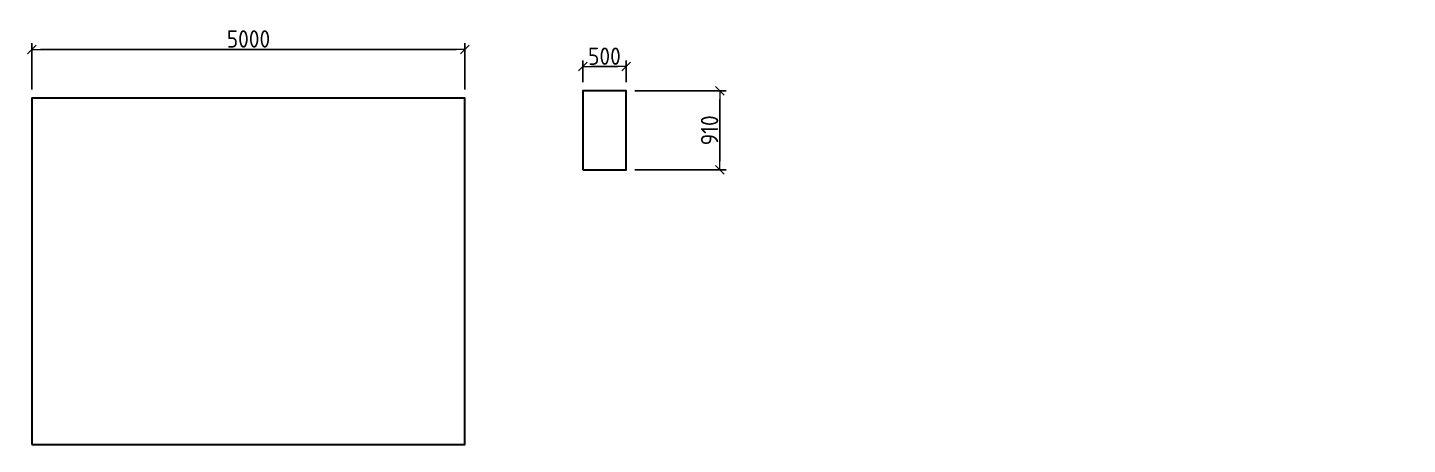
# Model space of a CAD drawing. Header units: millimetres. Extents: x 209 to 1046824, y -248937 to 510758.
# Drawn here: x 209 to 16140, y 204 to 5017 of the extents above; entities that cross this region are included whole.
import ezdxf

# ---------------------------------------------------------------- set-up
doc = ezdxf.new("R2010")
doc.units = ezdxf.units.MM
doc.layers.add('Основные линии', color=7, linetype='Continuous', lineweight=30)
doc.layers.add('Размеры', color=7, linetype='Continuous', lineweight=15)
doc.layers.add('Условные обозначения', color=90, linetype='Continuous')
doc.styles.add('СПДС', font='isocpeur.ttf', dxfattribs={"width": 0.9})
doc.dimstyles.new('Размера А3', dxfattribs={"dimtxt": 200, "dimasz": 100, "dimexe": 70, "dimexo": 100, "dimgap": 20, "dimtad": 1, "dimdec": 0, "dimrnd": 10, "dimzin": 0, "dimdsep": 46, "dimtxsty": 'СПДС', "dimblk": 'ARROWHEAD_6', "dimcen": 1, "dimclrd": 256, "dimclre": 256, "dimclrt": 256, "dimazin": 0, "dimtfac": 1, "dimtdec": 0, "dimtmove": 2, "dimatfit": 3, "dimfxl": 1, "dimtolj": 1, "dimtzin": 0, "dimarcsym": 0})

# ---------------------------------------------------------------- blocks, each defined once
blk = doc.blocks.new('ARROWHEAD_6')
at = {"color": 0, "linetype": 'Continuous'}
for p, q in [((0, 0), (-1, 0)), ((-0.5, -0.5), (0.5, 0.5))]:
    blk.add_line(p, q, dxfattribs=at)
blk = doc.blocks.new('*D4')
at = {"layer": 'Defpoints', "color": 0, "lineweight": 30, "transparency": 16777216}
for p in [(5259, 4766), (259, 4204), (5259, 4204)]:
    blk.add_point(p, dxfattribs=at)
at = {"layer": 'Размеры', "lineweight": -2, "transparency": 16777216}
for p, q in [((259, 4304), (259, 4836)), ((5259, 4304), (5259, 4836)), ((359, 4766), (5159, 4766))]:
    blk.add_line(p, q, dxfattribs=at)
at = {"layer": 'Размеры', "lineweight": -2, "transparency": 16777216, "xscale": 100, "yscale": 100, "zscale": 100, "rotation": 180}
blk.add_blockref('ARROWHEAD_6', (259, 4766), dxfattribs=at)
at = {"layer": 'Размеры', "lineweight": -2, "transparency": 16777216, "xscale": 100, "yscale": 100, "zscale": 100}
blk.add_blockref('ARROWHEAD_6', (5259, 4766), dxfattribs=at)
at = {"layer": 'Размеры', "transparency": 16777216, "insert": (2759, 4886), "char_height": 200, "attachment_point": 5, "style": 'СПДС'}
blk.add_mtext('\\A1;5000', dxfattribs=at)
blk = doc.blocks.new('*D5')
at = {"layer": 'Defpoints', "color": 0, "lineweight": 30, "transparency": 16777216}
for p in [(7119, 4287), (8203, 4287), (7119, 3374)]:
    blk.add_point(p, dxfattribs=at)
at = {"layer": 'Размеры', "lineweight": -2, "transparency": 16777216}
for p, q in [((7219, 4287), (8273, 4287)), ((8203, 3474), (8203, 4187)), ((7219, 3374), (8273, 3374))]:
    blk.add_line(p, q, dxfattribs=at)
at = {"layer": 'Размеры', "lineweight": -2, "transparency": 16777216, "xscale": 100, "yscale": 100, "zscale": 100}
for p, rotation in [((8203, 4287), 90), ((8203, 3374), 270)]:
    blk.add_blockref('ARROWHEAD_6', p, dxfattribs=dict(at, rotation=rotation))
at = {"layer": 'Размеры', "transparency": 16777216, "insert": (8083, 3831), "char_height": 200, "attachment_point": 5, "rotation": 90, "style": 'СПДС'}
blk.add_mtext('\\A1;910', dxfattribs=at)
blk = doc.blocks.new('*D6')
at = {"layer": 'Defpoints', "color": 0, "lineweight": 30, "transparency": 16777216}
for p in [(7119, 4567), (6619, 4287), (7119, 4287)]:
    blk.add_point(p, dxfattribs=at)
at = {"layer": 'Размеры', "lineweight": -2, "transparency": 16777216}
for p, q in [((6619, 4387), (6619, 4637)), ((7119, 4387), (7119, 4637)), ((6719, 4567), (7019, 4567))]:
    blk.add_line(p, q, dxfattribs=at)
at = {"layer": 'Размеры', "lineweight": -2, "transparency": 16777216, "xscale": 100, "yscale": 100, "zscale": 100, "rotation": 180}
blk.add_blockref('ARROWHEAD_6', (6619, 4567), dxfattribs=at)
at = {"layer": 'Размеры', "lineweight": -2, "transparency": 16777216, "xscale": 100, "yscale": 100, "zscale": 100}
blk.add_blockref('ARROWHEAD_6', (7119, 4567), dxfattribs=at)
at = {"layer": 'Размеры', "transparency": 16777216, "insert": (6869, 4687), "char_height": 200, "attachment_point": 5, "style": 'СПДС'}
blk.add_mtext('\\A1;500', dxfattribs=at)

msp = doc.modelspace()

# ---------------------------------------------------------------- linework, layer by layer
at = {"layer": 'Основные линии'}
for points in [[(258.9, 203.8), (5258.9, 203.8), (5258.9, 4203.8), (258.9, 4203.8)], [(6619.4, 3374.5), (7119.4, 3374.5), (7119.4, 4287.2), (6619.4, 4287.2)]]:
    msp.add_lwpolyline(points, close=True, dxfattribs=at)

# ---------------------------------------------------------------- texts
at = {"layer": 'Условные обозначения', "color": 18, "true_color": 0x000000, "insert": (16133.7, 3691.9), "char_height": 2.5, "attachment_point": 1, "style": 'СПДС'}
msp.add_mtext_dynamic_manual_height_columns('2.037', width=6331.194, gutter_width=12.5, heights=[0], dxfattribs=at)

# ---------------------------------------------------------------- dimensions: what is measured, and where the dimension line sits
at = {"layer": 'Размеры'}
for base, p1, p2, picture, middle in [((5258.9, 4766), (258.9, 4203.8), (5258.9, 4203.8), '*D4', (2758.9, 4886)), ((7119.4, 4566.7), (6619.4, 4287.2), (7119.4, 4287.2), '*D6', (6869.4, 4686.7))]:
    dim = msp.add_linear_dim(base=base, p1=p1, p2=p2, dimstyle='Размера А3', dxfattribs=at)
    dim.commit()
    dim.dimension.update_dxf_attribs({"geometry": picture, "text_midpoint": middle})
dim = msp.add_linear_dim(base=(8202.7, 4287.2), p1=(7119.4, 3374.5), p2=(7119.4, 4287.2), angle=90, dimstyle='Размера А3', dxfattribs=at)
dim.commit()
dim.dimension.update_dxf_attribs({"geometry": '*D5', "text_midpoint": (8082.7, 3830.8)})

doc.saveas('drawing.dxf')
